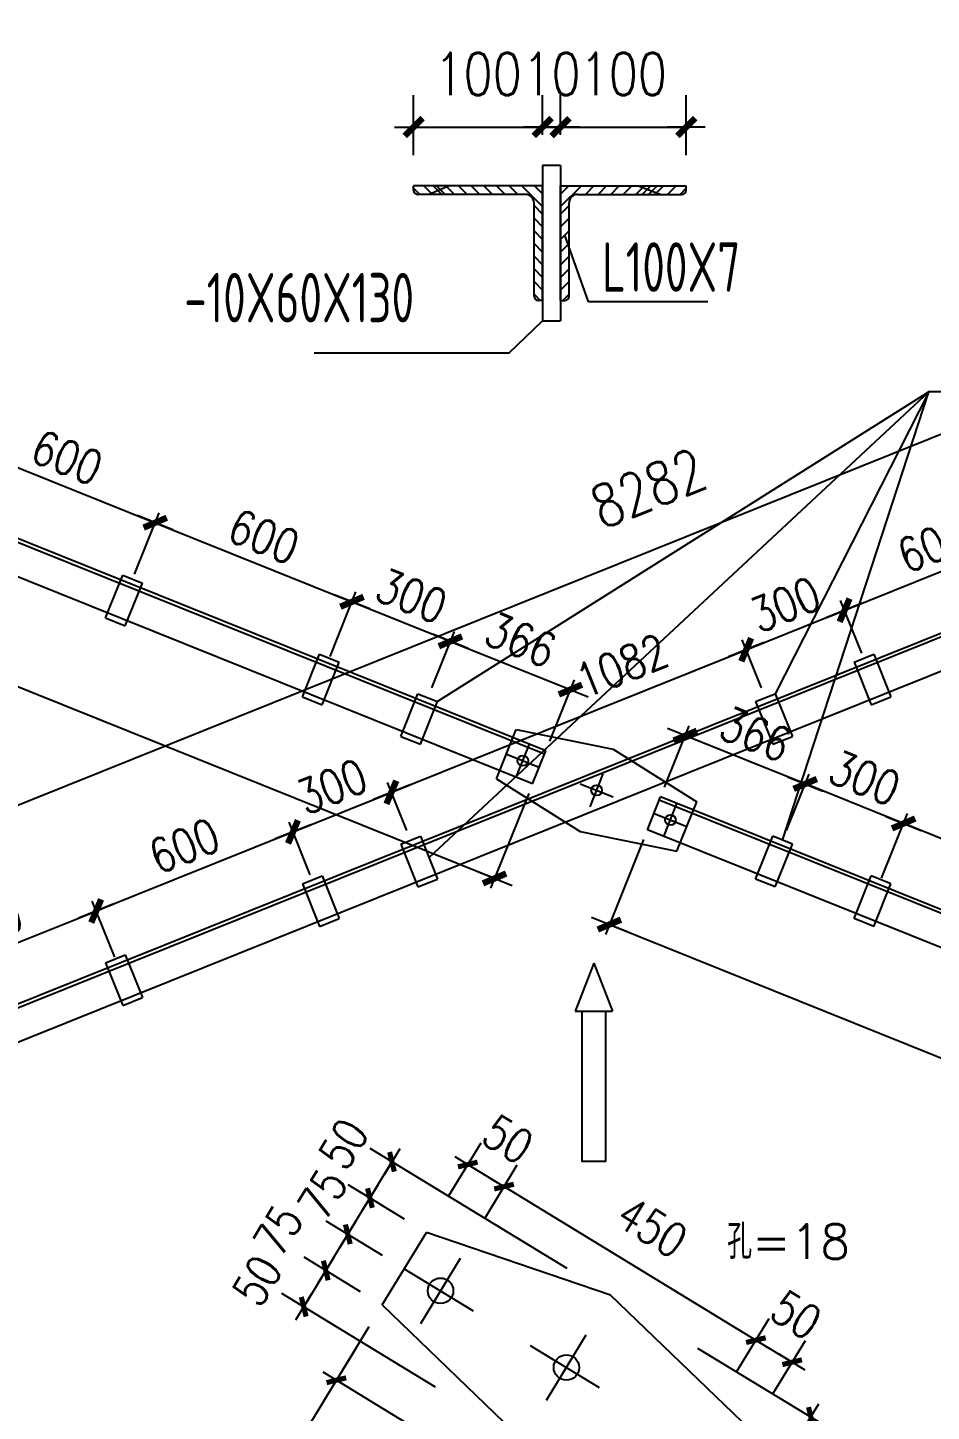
# Model space of a CAD drawing. Header units: millimetres. Extents: x 2451220 to 4527627, y -5186613 to -1639140.
# Drawn here: x 2549350 to 2551906, y -1743254 to -1739341 of the extents above; entities that cross this region are included whole.
import ezdxf
from ezdxf.enums import TextEntityAlignment as Align

# ---------------------------------------------------------------- set-up
doc = ezdxf.new("R2010")
doc.units = ezdxf.units.MM
doc.header["$LTSCALE"] = 1000
doc.header["$PDMODE"] = 34
doc.styles.add('DIM_FONT', font='simplex.shx', dxfattribs={"width": 0.8, "bigfont": 'hztxt.shx'})
doc.styles.get("Standard").update_dxf_attribs({"font": 'txt', "bigfont": 'gbcbig.shx'})
doc.styles.add('TSSD_Label', font='Tssdeng.shx', dxfattribs={"width": 0.7, "bigfont": 'hztxt.shx'})
doc.dimstyles.get("Standard").update_dxf_attribs({"dimscale": 100, "dimtxt": 3.5, "dimasz": 1, "dimexe": 2.5, "dimexo": 3, "dimgap": 1.5, "dimtad": 1, "dimdec": 0, "dimzin": 0, "dimdsep": 46, "dimtxsty": 'Standard', "dimblk": 'ARCHTICK', "dimcen": 0.09, "dimadec": 0, "dimazin": 0, "dimtfac": 1, "dimtdec": 0, "dimtix": 1, "dimtmove": 2, "dimatfit": 3, "dimldrblk": 'ARCHTICK', "dimfxl": 1, "dimtolj": 1, "dimtzin": 0, "dimarcsym": 0})
doc.dimstyles.new('WGH(1)', dxfattribs={"dimscale": 1.2, "dimtxt": 100, "dimasz": 0.5, "dimexe": 75, "dimexo": 75, "dimgap": 75, "dimtad": 1, "dimdec": 0, "dimzin": 0, "dimdsep": 46, "dimtxsty": 'DIM_FONT', "dimblk1": '_DIMX', "dimblk2": '_DIMX', "dimsah": 1, "dimcen": 0.09, "dimclrd": 3, "dimclre": 3, "dimclrt": 7, "dimadec": 0, "dimazin": 0, "dimtfac": 1, "dimtdec": 0, "dimtix": 1, "dimtmove": 2, "dimatfit": 3, "dimldrblk": '_DIMX', "dimfxl": 1, "dimtolj": 1, "dimtzin": 0, "dimarcsym": 0})

# ---------------------------------------------------------------- blocks, each defined once
blk = doc.blocks.new('_DIMX')
blk.add_line((-150, 0), (150, 0))
at = {"const_width": 50}
blk.add_lwpolyline([(-70, -70), (70, 70)], dxfattribs=at)
blk = doc.blocks.new('*D2503')
at = {"color": 3, "lineweight": -2}
for p, q in [((2554740.4, -1743327.8), (2554319.1, -1742828)), ((2554338.2, -1742851.2), (2546670.3, -1749315.1)), ((2547072, -1749792.2), (2546650.7, -1749292.4))]:
    blk.add_line(p, q, dxfattribs=at)
at = {"layer": 'Defpoints', "color": 0}
for p in [(2554759.8, -1743350.7), (2546670, -1749315.4), (2547091.3, -1749815.2)]:
    blk.add_point(p, dxfattribs=at)
at = {"color": 3, "lineweight": -2, "xscale": 0.36, "yscale": 0.36, "zscale": 0.36}
for p, rotation in [((2554338.4, -1742850.9), 40.13064165766563), ((2546670, -1749315.4), 220.1306416576656)]:
    blk.add_blockref('_DIMX', p, dxfattribs=dict(at, rotation=rotation))
at = {"color": 7, "insert": (2551090.2, -1745401.9), "char_height": 96, "attachment_point": 5, "rotation": 40.1306, "style": 'DIM_FONT'}
blk.add_mtext('\\A1;10030', dxfattribs=at)
blk = doc.blocks.new('*D770')
at = {"color": 3, "lineweight": -2}
for p, q in [((2549596.3, -1741970.3), (2549532.5, -1741811.4)), ((2548987.2, -1742062.8), (2549543.3, -1741839.4)), ((2549035.8, -1742184.7), (2548975.7, -1742035.1))]:
    blk.add_line(p, q, dxfattribs=at)
at = {"layer": 'Defpoints', "color": 0}
for p in [(2549543.7, -1741839.3), (2549607.5, -1741998.1), (2549047, -1742212.5)]:
    blk.add_point(p, dxfattribs=at)
at = {"color": 3, "lineweight": -2, "xscale": 0.36, "yscale": 0.36, "zscale": 0.36}
for p, rotation in [((2549543.7, -1741839.3), 21.88723604490874), ((2548986.9, -1742062.9), 201.8872360449088)]:
    blk.add_blockref('_DIMX', p, dxfattribs=dict(at, rotation=rotation))
at = {"color": 7, "insert": (2549236.2, -1741878.7), "char_height": 96, "attachment_point": 5, "rotation": 21.8872, "style": 'DIM_FONT'}
blk.add_mtext('\\A1;600', dxfattribs=at)
blk = doc.blocks.new('*D771')
at = {"color": 3, "lineweight": -2}
for p, q in [((2550149.3, -1741737.3), (2550089.2, -1741587.8)), ((2549544, -1741839.1), (2550100.1, -1741615.7)), ((2549596.3, -1741970.3), (2549532.5, -1741811.4))]:
    blk.add_line(p, q, dxfattribs=at)
at = {"layer": 'Defpoints', "color": 0}
for p in [(2550100.4, -1741615.6), (2550160.5, -1741765.2), (2549607.5, -1741998.1)]:
    blk.add_point(p, dxfattribs=at)
at = {"color": 3, "lineweight": -2, "xscale": 0.36, "yscale": 0.36, "zscale": 0.36}
for p, rotation in [((2550100.4, -1741615.6), 21.88723604490874), ((2549543.7, -1741839.3), 201.8872360449088)]:
    blk.add_blockref('_DIMX', p, dxfattribs=dict(at, rotation=rotation))
at = {"color": 7, "insert": (2549793, -1741655.1), "char_height": 96, "attachment_point": 5, "rotation": 21.8872, "style": 'DIM_FONT'}
blk.add_mtext('\\A1;600', dxfattribs=at)
blk = doc.blocks.new('*D772')
at = {"color": 3, "lineweight": -2}
for p, q in [((2550100.7, -1741615.5), (2550378.5, -1741503.9)), ((2550422.1, -1741611.6), (2550367.6, -1741475.9)), ((2550149.3, -1741737.3), (2550089.2, -1741587.8))]:
    blk.add_line(p, q, dxfattribs=at)
at = {"layer": 'Defpoints', "color": 0}
for p in [(2550378.8, -1741503.8), (2550433.3, -1741639.4), (2550160.5, -1741765.2)]:
    blk.add_point(p, dxfattribs=at)
at = {"color": 3, "lineweight": -2, "xscale": 0.36, "yscale": 0.36, "zscale": 0.36}
for p, rotation in [((2550378.8, -1741503.8), 21.88723604490874), ((2550100.4, -1741615.6), 201.8872360449088)]:
    blk.add_blockref('_DIMX', p, dxfattribs=dict(at, rotation=rotation))
at = {"color": 7, "insert": (2550210.5, -1741487.3), "char_height": 96, "attachment_point": 5, "rotation": 21.8872, "style": 'DIM_FONT'}
blk.add_mtext('\\A1;300', dxfattribs=at)
blk = doc.blocks.new('*D773')
at = {"color": 3, "lineweight": -2}
for p, q in [((2551425.9, -1741208.3), (2551371.4, -1741072.7)), ((2550379.1, -1741503.6), (2551382.2, -1741100.7)), ((2550422.1, -1741611.6), (2550367.6, -1741475.9))]:
    blk.add_line(p, q, dxfattribs=at)
at = {"layer": 'Defpoints', "color": 0}
for p in [(2551382.6, -1741100.5), (2551437, -1741236.2), (2550433.3, -1741639.4)]:
    blk.add_point(p, dxfattribs=at)
at = {"color": 3, "lineweight": -2, "xscale": 0.36, "yscale": 0.36, "zscale": 0.36}
for p, rotation in [((2551382.6, -1741100.5), 21.88723604490874), ((2550378.8, -1741503.8), 201.8872360449088)]:
    blk.add_blockref('_DIMX', p, dxfattribs=dict(at, rotation=rotation))
at = {"color": 7, "insert": (2551030.6, -1741146), "char_height": 96, "attachment_point": 5, "rotation": 21.8872, "style": 'DIM_FONT'}
blk.add_mtext('\\A1;1082', dxfattribs=at)
blk = doc.blocks.new('*D774')
at = {"color": 3, "lineweight": -2}
for p, q in [((2551709.8, -1741110.4), (2551649.8, -1740960.9)), ((2551382.9, -1741100.4), (2551660.6, -1740988.8)), ((2551425.9, -1741208.3), (2551371.4, -1741072.7))]:
    blk.add_line(p, q, dxfattribs=at)
at = {"layer": 'Defpoints', "color": 0}
for p in [(2551660.9, -1740988.7), (2551721, -1741138.2), (2551437, -1741236.2)]:
    blk.add_point(p, dxfattribs=at)
at = {"color": 3, "lineweight": -2, "xscale": 0.36, "yscale": 0.36, "zscale": 0.36}
for p, rotation in [((2551660.9, -1740988.7), 21.88723604490874), ((2551382.6, -1741100.5), 201.8872360449088)]:
    blk.add_blockref('_DIMX', p, dxfattribs=dict(at, rotation=rotation))
at = {"color": 7, "insert": (2551492.7, -1740972.2), "char_height": 96, "attachment_point": 5, "rotation": 21.8872, "style": 'DIM_FONT'}
blk.add_mtext('\\A1;300', dxfattribs=at)
blk = doc.blocks.new('*D775')
at = {"color": 3, "lineweight": -2}
for p, q in [((2551661.3, -1740988.6), (2552217.4, -1740765.2)), ((2552266.6, -1740886.7), (2552206.5, -1740737.2)), ((2551709.8, -1741110.4), (2551649.8, -1740960.9))]:
    blk.add_line(p, q, dxfattribs=at)
at = {"layer": 'Defpoints', "color": 0}
for p in [(2552217.7, -1740765), (2552277.8, -1740914.6), (2551721, -1741138.2)]:
    blk.add_point(p, dxfattribs=at)
at = {"color": 3, "lineweight": -2, "xscale": 0.36, "yscale": 0.36, "zscale": 0.36}
for p, rotation in [((2552217.7, -1740765), 21.88723604490874), ((2551660.9, -1740988.7), 201.8872360449088)]:
    blk.add_blockref('_DIMX', p, dxfattribs=dict(at, rotation=rotation))
at = {"color": 7, "insert": (2551910.2, -1740804.5), "char_height": 96, "attachment_point": 5, "rotation": 21.8872, "style": 'DIM_FONT'}
blk.add_mtext('\\A1;600', dxfattribs=at)
blk = doc.blocks.new('*D783')
at = {"color": 3, "lineweight": -2}
for p, q in [((2549095.5, -1740663.1), (2549165.1, -1740489.7)), ((2549154.2, -1740517.7), (2549710.3, -1740741.1)), ((2549652.2, -1740886.7), (2549721.8, -1740713.4))]:
    blk.add_line(p, q, dxfattribs=at)
at = {"layer": 'Defpoints', "color": 0}
for p in [(2549084.3, -1740690.9), (2549710.7, -1740741.2), (2549641, -1740914.6)]:
    blk.add_point(p, dxfattribs=at)
at = {"color": 3, "lineweight": -2, "xscale": 0.36, "yscale": 0.36, "zscale": 0.36}
for p, rotation in [((2549153.9, -1740517.6), 158.1127639550912), ((2549710.7, -1740741.2), 338.1127639550912)]:
    blk.add_blockref('_DIMX', p, dxfattribs=dict(at, rotation=rotation))
at = {"color": 7, "insert": (2549461.4, -1740557), "char_height": 96, "attachment_point": 5, "rotation": 338.1128, "style": 'DIM_FONT'}
blk.add_mtext('\\A1;600', dxfattribs=at)
blk = doc.blocks.new('*D784')
at = {"color": 3, "lineweight": -2}
for p, q in [((2549652.2, -1740886.7), (2549721.8, -1740713.4)), ((2549711, -1740741.4), (2550267.1, -1740964.8)), ((2550205.2, -1741119.7), (2550278.6, -1740937.1))]:
    blk.add_line(p, q, dxfattribs=at)
at = {"layer": 'Defpoints', "color": 0}
for p in [(2549641, -1740914.6), (2550267.4, -1740964.9), (2550194, -1741147.5)]:
    blk.add_point(p, dxfattribs=at)
at = {"color": 3, "lineweight": -2, "xscale": 0.36, "yscale": 0.36, "zscale": 0.36}
for p, rotation in [((2549710.7, -1740741.2), 158.1127639550912), ((2550267.4, -1740964.9), 338.1127639550912)]:
    blk.add_blockref('_DIMX', p, dxfattribs=dict(at, rotation=rotation))
at = {"color": 7, "insert": (2550018.1, -1740780.7), "char_height": 96, "attachment_point": 5, "rotation": 338.1128, "style": 'DIM_FONT'}
blk.add_mtext('\\A1;600', dxfattribs=at)
blk = doc.blocks.new('*D785')
at = {"color": 3, "lineweight": -2}
for p, q in [((2550205.2, -1741119.7), (2550278.6, -1740937.1)), ((2550267.7, -1740965), (2550545.5, -1741076.6)), ((2550492.9, -1741208.3), (2550557, -1741048.9))]:
    blk.add_line(p, q, dxfattribs=at)
at = {"layer": 'Defpoints', "color": 0}
for p in [(2550545.8, -1741076.7), (2550194, -1741147.5), (2550481.7, -1741236.2)]:
    blk.add_point(p, dxfattribs=at)
at = {"color": 3, "lineweight": -2, "xscale": 0.36, "yscale": 0.36, "zscale": 0.36}
for p, rotation in [((2550267.4, -1740964.9), 158.1127639550912), ((2550545.8, -1741076.7), 338.1127639550912)]:
    blk.add_blockref('_DIMX', p, dxfattribs=dict(at, rotation=rotation))
at = {"color": 7, "insert": (2550435.7, -1740948.4), "char_height": 96, "attachment_point": 5, "rotation": 338.1128, "style": 'DIM_FONT'}
blk.add_mtext('\\A1;300', dxfattribs=at)
blk = doc.blocks.new('*D2516')
at = {"color": 3, "lineweight": -2}
for p, q in [((2550492.9, -1741208.3), (2550557, -1741048.9)), ((2550546.1, -1741076.9), (2550885, -1741213)), ((2550826.8, -1741358.6), (2550896.5, -1741185.3))]:
    blk.add_line(p, q, dxfattribs=at)
at = {"layer": 'Defpoints', "color": 0}
for p in [(2550481.7, -1741236.2), (2550885.3, -1741213.1), (2550815.6, -1741386.5)]:
    blk.add_point(p, dxfattribs=at)
at = {"color": 3, "lineweight": -2, "xscale": 0.36, "yscale": 0.36, "zscale": 0.36}
for p, rotation in [((2550545.8, -1741076.7), 158.1127639550912), ((2550885.3, -1741213.1), 338.1127639550912)]:
    blk.add_blockref('_DIMX', p, dxfattribs=dict(at, rotation=rotation))
at = {"color": 7, "insert": (2550744.6, -1741072.6), "char_height": 96, "attachment_point": 5, "rotation": 338.1128, "style": 'DIM_FONT'}
blk.add_mtext('\\A1;366', dxfattribs=at)
blk = doc.blocks.new('*D2517')
at = {"color": 3, "lineweight": -2}
for p, q in [((2547087.2, -1740028.7), (2546979.5, -1740296.8)), ((2550670.3, -1741747.2), (2546991, -1740269.1)), ((2550767.2, -1741507.1), (2550659.5, -1741775.2))]:
    blk.add_line(p, q, dxfattribs=at)
at = {"layer": 'Defpoints', "color": 0}
for p in [(2547098.4, -1740000.9), (2546990.7, -1740268.9), (2550778.4, -1741479.3)]:
    blk.add_point(p, dxfattribs=at)
at = {"color": 3, "lineweight": -2, "xscale": 0.36, "yscale": 0.36, "zscale": 0.36}
for p, rotation in [((2546990.7, -1740268.9), 158.1127639448983), ((2550670.7, -1741747.3), 338.1127639448984)]:
    blk.add_blockref('_DIMX', p, dxfattribs=dict(at, rotation=rotation))
at = {"color": 7, "insert": (2548859.7, -1740935.8), "char_height": 96, "attachment_point": 5, "rotation": 338.1128, "style": 'DIM_FONT'}
blk.add_mtext('\\A1;3966', dxfattribs=at)
blk = doc.blocks.new('*D2518')
at = {"color": 3, "lineweight": -2}
for p, q in [((2554753.3, -1739833.8), (2554555.4, -1739341.1)), ((2554588.4, -1739424.8), (2546904.7, -1742511.7)), ((2547068.5, -1742921.1), (2546870.6, -1742428.4))]:
    blk.add_line(p, q, dxfattribs=at)
at = {"layer": 'Defpoints', "color": 0}
for p in [(2554786.9, -1739917.3), (2546904.1, -1742511.9), (2547102.1, -1743004.6)]:
    blk.add_point(p, dxfattribs=at)
at = {"color": 3, "lineweight": -2, "xscale": 0.6, "yscale": 0.6, "zscale": 0.6}
for p, rotation in [((2554588.9, -1739424.6), 21.88723605510153), ((2546904.1, -1742511.9), 201.8872360551015)]:
    blk.add_blockref('_DIMX', p, dxfattribs=dict(at, rotation=rotation))
at = {"color": 7, "insert": (2551105.3, -1740643.6), "char_height": 120, "attachment_point": 5, "rotation": 21.8872, "style": 'DIM_FONT'}
blk.add_mtext('\\A1;8282', dxfattribs=at)
blk = doc.blocks.new('*D791')
at = {"color": 3, "lineweight": -2}
for p, q in [((2551765.8, -1741746.6), (2551839.1, -1741564)), ((2552384.4, -1741815.4), (2551828.3, -1741592)), ((2552326.2, -1741961), (2552395.9, -1741787.7))]:
    blk.add_line(p, q, dxfattribs=at)
at = {"layer": 'Defpoints', "color": 0}
for p in [(2551827.9, -1741591.8), (2551754.6, -1741774.4), (2552315, -1741988.8)]:
    blk.add_point(p, dxfattribs=at)
at = {"color": 3, "lineweight": -2, "xscale": 0.36, "yscale": 0.36, "zscale": 0.36}
for p, rotation in [((2551827.9, -1741591.8), 158.1127639550912), ((2552384.7, -1741815.5), 338.1127639550912)]:
    blk.add_blockref('_DIMX', p, dxfattribs=dict(at, rotation=rotation))
at = {"color": 7, "insert": (2552135.4, -1741631.3), "char_height": 96, "attachment_point": 5, "rotation": 338.1128, "style": 'DIM_FONT'}
blk.add_mtext('\\A1;600', dxfattribs=at)
blk = doc.blocks.new('*D792')
at = {"color": 3, "lineweight": -2}
for p, q in [((2551496.7, -1741611.6), (2551560.7, -1741452.2)), ((2551827.6, -1741591.7), (2551549.9, -1741480.1)), ((2551765.8, -1741746.6), (2551839.1, -1741564))]:
    blk.add_line(p, q, dxfattribs=at)
at = {"layer": 'Defpoints', "color": 0}
for p in [(2551549.6, -1741480), (2551485.5, -1741639.4), (2551754.6, -1741774.4)]:
    blk.add_point(p, dxfattribs=at)
at = {"color": 3, "lineweight": -2, "xscale": 0.36, "yscale": 0.36, "zscale": 0.36}
for p, rotation in [((2551549.6, -1741480), 158.1127639550912), ((2551827.9, -1741591.8), 338.1127639550912)]:
    blk.add_blockref('_DIMX', p, dxfattribs=dict(at, rotation=rotation))
at = {"color": 7, "insert": (2551717.8, -1741463.5), "char_height": 96, "attachment_point": 5, "rotation": 338.1128, "style": 'DIM_FONT'}
blk.add_mtext('\\A1;300', dxfattribs=at)
blk = doc.blocks.new('*D793')
at = {"color": 3, "lineweight": -2}
for p, q in [((2551151.6, -1741489.1), (2551221.2, -1741315.8)), ((2551549.2, -1741479.9), (2551210.4, -1741343.7)), ((2551496.7, -1741611.6), (2551560.7, -1741452.2))]:
    blk.add_line(p, q, dxfattribs=at)
at = {"layer": 'Defpoints', "color": 0}
for p in [(2551210.1, -1741343.6), (2551140.4, -1741516.9), (2551485.5, -1741639.4)]:
    blk.add_point(p, dxfattribs=at)
at = {"color": 3, "lineweight": -2, "xscale": 0.36, "yscale": 0.36, "zscale": 0.36}
for p, rotation in [((2551210.1, -1741343.6), 158.1127639550912), ((2551549.6, -1741480), 338.1127639550912)]:
    blk.add_blockref('_DIMX', p, dxfattribs=dict(at, rotation=rotation))
at = {"color": 7, "insert": (2551408.9, -1741339.4), "char_height": 96, "attachment_point": 5, "rotation": 338.1128, "style": 'DIM_FONT'}
blk.add_mtext('\\A1;366', dxfattribs=at)
blk = doc.blocks.new('*D794')
at = {"color": 3, "lineweight": -2}
for p, q in [((2551092, -1741637.6), (2550984.3, -1741905.7)), ((2550995.8, -1741878), (2554675.1, -1743356.1)), ((2554772, -1743116), (2554664.3, -1743384.1))]:
    blk.add_line(p, q, dxfattribs=at)
at = {"layer": 'Defpoints', "color": 0}
for p in [(2551103.1, -1741609.7), (2554783.2, -1743088.1), (2554675.4, -1743356.2)]:
    blk.add_point(p, dxfattribs=at)
at = {"color": 3, "lineweight": -2, "xscale": 0.36, "yscale": 0.36, "zscale": 0.36}
for p, rotation in [((2550995.4, -1741877.8), 158.112763945122), ((2554675.4, -1743356.2), 338.112763945122)]:
    blk.add_blockref('_DIMX', p, dxfattribs=dict(at, rotation=rotation))
at = {"color": 7, "insert": (2552864.5, -1742544.6), "char_height": 96, "attachment_point": 5, "rotation": 338.1128, "style": 'DIM_FONT'}
blk.add_mtext('\\A1;3966', dxfattribs=at)
blk = doc.blocks.new('*D795')
at = {"color": 3, "lineweight": -2}
for p, q in [((2550857.2, -1739644.2), (2550857.2, -1739532.1)), ((2551212.9, -1739701.8), (2551212.9, -1739532.1)), ((2550856.9, -1739622.1), (2550856.5, -1739622.1)), ((2550857.2, -1739622.1), (2551212.9, -1739622.1)), ((2551213.3, -1739622.1), (2551213.7, -1739622.1))]:
    blk.add_line(p, q, dxfattribs=at)
at = {"layer": 'Defpoints', "color": 0}
for p in [(2551212.9, -1739622.1), (2550857.2, -1739734.2), (2551212.9, -1739791.8)]:
    blk.add_point(p, dxfattribs=at)
at = {"color": 3, "lineweight": -2, "xscale": 0.36, "yscale": 0.36, "zscale": 0.36}
blk.add_blockref('_DIMX', (2550857.2, -1739622.1), dxfattribs=at)
at = {"color": 3, "lineweight": -2, "xscale": 0.36, "yscale": 0.36, "zscale": 0.36, "rotation": 180}
blk.add_blockref('_DIMX', (2551212.9, -1739622.1), dxfattribs=at)
at = {"color": 7, "insert": (2551035.1, -1739472.1), "char_height": 120, "attachment_point": 5, "style": 'DIM_FONT'}
blk.add_mtext('\\A1;100', dxfattribs=at)
blk = doc.blocks.new('*D796')
at = {"color": 3, "lineweight": -2}
for p, q in [((2550806.6, -1739644.2), (2550806.6, -1739532.1)), ((2550857.2, -1739644.2), (2550857.2, -1739532.1)), ((2550806.3, -1739622.1), (2550805.9, -1739622.1)), ((2550806.6, -1739622.1), (2550857.2, -1739622.1)), ((2550857.6, -1739622.1), (2550857.9, -1739622.1))]:
    blk.add_line(p, q, dxfattribs=at)
at = {"layer": 'Defpoints', "color": 0}
for p in [(2550857.2, -1739622.1), (2550806.6, -1739734.2), (2550857.2, -1739734.2)]:
    blk.add_point(p, dxfattribs=at)
at = {"color": 3, "lineweight": -2, "xscale": 0.36, "yscale": 0.36, "zscale": 0.36}
blk.add_blockref('_DIMX', (2550806.6, -1739622.1), dxfattribs=at)
at = {"color": 3, "lineweight": -2, "xscale": 0.36, "yscale": 0.36, "zscale": 0.36, "rotation": 180}
blk.add_blockref('_DIMX', (2550857.2, -1739622.1), dxfattribs=at)
at = {"color": 7, "insert": (2550831.9, -1739472.1), "char_height": 120, "attachment_point": 5, "style": 'DIM_FONT'}
blk.add_mtext('\\A1;10', dxfattribs=at)
blk = doc.blocks.new('*D797')
at = {"color": 3, "lineweight": -2}
for p, q in [((2550441.8, -1739701.8), (2550441.8, -1739532.1)), ((2550806.6, -1739644.2), (2550806.6, -1739532.1)), ((2550441.4, -1739622.1), (2550441, -1739622.1)), ((2550441.8, -1739622.1), (2550806.6, -1739622.1)), ((2550807, -1739622.1), (2550807.4, -1739622.1))]:
    blk.add_line(p, q, dxfattribs=at)
at = {"layer": 'Defpoints', "color": 0}
for p in [(2550806.6, -1739622.1), (2550806.6, -1739734.2), (2550441.8, -1739791.8)]:
    blk.add_point(p, dxfattribs=at)
at = {"color": 3, "lineweight": -2, "xscale": 0.36, "yscale": 0.36, "zscale": 0.36}
blk.add_blockref('_DIMX', (2550441.8, -1739622.1), dxfattribs=at)
at = {"color": 3, "lineweight": -2, "xscale": 0.36, "yscale": 0.36, "zscale": 0.36, "rotation": 180}
blk.add_blockref('_DIMX', (2550806.6, -1739622.1), dxfattribs=at)
at = {"color": 7, "insert": (2550624.2, -1739472.1), "char_height": 120, "attachment_point": 5, "style": 'DIM_FONT'}
blk.add_mtext('\\A1;100', dxfattribs=at)

msp = doc.modelspace()

# ---------------------------------------------------------------- linework, layer by layer
for p, q in [((2550806.6, -1739731.3), (2550806.6, -1740169.8)), ((2550857.2, -1739731.3), (2550806.6, -1739731.3)), ((2550857.2, -1739731.3), (2550857.2, -1740169.8)), ((2550806.6, -1739788.3), (2550441.8, -1739788.3)), ((2550441.8, -1739800.5), (2550441.8, -1739788.3)), ((2550470.6, -1739788.3), (2550494.9, -1739812.6)), ((2550542.2, -1739788.3), (2550485.6, -1739812.6)), ((2550497.1, -1739788.3), (2550521.4, -1739812.6)), ((2550506.4, -1739788.3), (2550530.7, -1739812.6)), ((2550532.9, -1739788.3), (2550557.2, -1739812.6)), ((2550568.7, -1739788.3), (2550593, -1739812.6)), ((2550604.5, -1739788.3), (2550628.8, -1739812.6)), ((2550640.3, -1739788.3), (2550664.6, -1739812.6)), ((2550676.1, -1739788.3), (2550700.4, -1739812.6)), ((2550711.9, -1739788.3), (2550736.2, -1739812.6)), ((2550747.7, -1739788.3), (2550806.6, -1739847.3)), ((2550783.5, -1739788.3), (2550807.8, -1739812.6)), ((2550806.6, -1740112.3), (2550806.6, -1739788.3)), ((2550880.4, -1739788.3), (2550856.1, -1739812.6)), ((2550857.2, -1740112.3), (2550857.2, -1739788.3)), ((2550857.2, -1739788.3), (2551212.9, -1739788.3)), ((2550916.2, -1739788.3), (2550857.2, -1739847.3)), ((2550952, -1739788.3), (2550927.7, -1739812.6)), ((2550987.8, -1739788.3), (2550963.5, -1739812.6)), ((2551023.5, -1739788.3), (2550999.2, -1739812.6)), ((2551059.3, -1739788.3), (2551035, -1739812.6)), ((2551095.1, -1739788.3), (2551070.8, -1739812.6)), ((2551076.7, -1739788.3), (2551142.4, -1739812.6)), ((2551112.5, -1739788.3), (2551088.2, -1739812.6)), ((2551130.9, -1739788.3), (2551106.6, -1739812.6)), ((2551148.3, -1739788.3), (2551124, -1739812.6)), ((2551184.1, -1739788.3), (2551159.8, -1739812.6)), ((2551212.9, -1739800.5), (2551212.9, -1739788.3)), ((2550441.8, -1739795.2), (2550459.1, -1739812.6)), ((2550758, -1739812.6), (2550453.9, -1739812.6)), ((2550905.8, -1739812.6), (2551200.8, -1739812.6)), ((2551212.9, -1739795.2), (2551195.6, -1739812.6)), ((2550782.3, -1740100.2), (2550782.3, -1739836.9)), ((2550782.3, -1739844.4), (2550806.6, -1739868.7)), ((2550881.5, -1739844.4), (2550857.2, -1739868.7)), ((2550881.5, -1740100.2), (2550881.5, -1739836.9)), ((2547098.4, -1742995.3), (2554783.2, -1739908.1)), ((2550815.6, -1741386.5), (2547135.6, -1739908.1)), ((2550782.3, -1739880.2), (2550806.6, -1739904.5)), ((2550881.5, -1739880.2), (2550857.2, -1739904.5)), ((2547102.1, -1743004.6), (2554786.9, -1739917.3)), ((2550811.9, -1741395.7), (2547131.9, -1739917.3)), ((2550782.3, -1739916), (2550806.6, -1739940.3)), ((2550881.5, -1739916), (2550857.2, -1739940.3)), ((2550936.9, -1740116.8), (2550869.4, -1739928.1)), ((2550782.3, -1739951.8), (2550806.6, -1739976.1)), ((2550782.3, -1739987.6), (2550806.6, -1740011.9)), ((2550881.5, -1739951.8), (2550857.2, -1739976.1)), ((2550881.5, -1739987.6), (2550857.2, -1740011.9)), ((2550778.4, -1741479.3), (2547098.4, -1740000.9)), ((2547135.6, -1743088.1), (2554820.4, -1740000.9)), ((2550782.3, -1740023.4), (2550806.6, -1740047.7)), ((2550881.5, -1740023.4), (2550857.2, -1740047.7)), ((2550782.3, -1740059.2), (2550806.6, -1740083.5)), ((2550881.5, -1740059.2), (2550857.2, -1740083.5)), ((2550782.3, -1740094.9), (2550799.7, -1740112.3)), ((2550881.5, -1740094.9), (2550864.1, -1740112.3)), ((2550806.6, -1740112.3), (2550794.5, -1740112.3)), ((2550857.2, -1740112.3), (2550869.4, -1740112.3)), ((2551274.2, -1740116.8), (2550936.9, -1740116.8)), ((2550711.2, -1740262), (2550806.6, -1740169.8)), ((2550806.6, -1740169.8), (2550857.2, -1740169.8)), ((2550711.2, -1740262), (2550160.8, -1740262)), ((2551899.2, -1740371.2), (2550485.3, -1741688.5)), ((2551899.2, -1740371.2), (2550509.6, -1741247.3)), ((2551899.2, -1740371.2), (2551464.9, -1741225)), ((2551485.5, -1741639.4), (2551899.2, -1740371.2)), ((2552594.7, -1740371.2), (2551899.2, -1740371.2)), ((2554816.7, -1743004.6), (2551136.7, -1741526.2)), ((2554820.4, -1742995.3), (2551140.4, -1741516.9)), ((2554783.2, -1743088.1), (2551103.1, -1741609.7)), ((2550951.4, -1741986.6), (2550898.4, -1742122.6)), ((2550951.4, -1741986.6), (2551004.3, -1742122.6)), ((2550898.4, -1742122.6), (2551004.3, -1742122.6)), ((2550876.1, -1742850.8), (2550319, -1742511.3)), ((2550540.3, -1742646.2), (2550632.4, -1742494.9)), ((2550318.1, -1742651.3), (2550380.5, -1742548.8)), ((2550380.7, -1742548.6), (2550380.8, -1742548.3)), ((2550594.7, -1742556.3), (2550594.5, -1742556.1)), ((2550594.9, -1742556.4), (2550697.4, -1742618.9)), ((2550642.8, -1742708.6), (2550734.9, -1742557.4)), ((2550642.8, -1742708.6), (2550734.9, -1742557.4)), ((2550416.4, -1742711.2), (2550256.6, -1742613.8)), ((2550354.9, -1742673.7), (2550256.6, -1742613.8)), ((2550697.7, -1742619), (2550697.9, -1742619.2)), ((2550255.6, -1742753.8), (2550318.1, -1742651.3)), ((2550317.9, -1742651.5), (2550317.8, -1742651.8)), ((2550318.2, -1742651), (2550318.4, -1742650.8)), ((2550353.9, -1742813.6), (2550194.1, -1742716.3)), ((2550353.9, -1742813.6), (2550194.1, -1742716.3)), ((2550193.2, -1742856.2), (2550255.6, -1742753.8)), ((2550255.5, -1742754), (2550255.3, -1742754.3)), ((2550255.8, -1742753.5), (2550255.9, -1742753.3)), ((2550353, -1742953.6), (2550477.8, -1742748.6)), ((2550999.1, -1742925.7), (2550477.8, -1742748.6)), ((2550291.5, -1742916.1), (2550131.7, -1742818.8)), ((2550461.7, -1743005.8), (2550574.1, -1742821.3)), ((2550193.2, -1742856.2), (2550130.8, -1742958.7)), ((2550415.4, -1742851.1), (2550610.3, -1742969.9)), ((2550817.8, -1743222.7), (2550930.2, -1743038.3))]:
    msp.add_line(p, q)
at = {"color": 2}
for p, q in [((2549570.3, -1741010.1), (2549618.8, -1740889.5)), ((2549618.8, -1740889.5), (2549674.4, -1740911.8)), ((2549626, -1741032.5), (2549674.4, -1740911.8)), ((2549570.3, -1741010.1), (2549626, -1741032.5)), ((2550127.1, -1741233.8), (2550175.5, -1741113.1)), ((2550175.5, -1741113.1), (2550231.2, -1741135.5)), ((2551687.6, -1741135.5), (2551743.3, -1741113.1)), ((2551743.3, -1741113.1), (2551791.7, -1741233.8)), ((2550182.7, -1741256.1), (2550231.2, -1741135.5)), ((2551687.6, -1741135.5), (2551736, -1741256.1)), ((2550127.1, -1741233.8), (2550182.7, -1741256.1)), ((2550405.4, -1741345.6), (2550453.9, -1741225)), ((2550453.9, -1741225), (2550509.6, -1741247.3)), ((2551409.2, -1741247.3), (2551464.9, -1741225)), ((2551464.9, -1741225), (2551513.3, -1741345.6)), ((2551736, -1741256.1), (2551791.7, -1741233.8)), ((2550461.1, -1741368), (2550509.6, -1741247.3)), ((2550461.1, -1741368), (2550509.6, -1741247.3)), ((2551409.2, -1741247.3), (2551457.7, -1741368)), ((2551409.2, -1741247.3), (2551457.7, -1741368)), ((2550405.4, -1741345.6), (2550461.1, -1741368)), ((2550676.3, -1741465.2), (2550732.2, -1741326)), ((2550732.2, -1741326), (2551006, -1741382.1)), ((2551457.7, -1741368), (2551513.3, -1741345.6)), ((2550704.2, -1741395.6), (2550797, -1741432.9)), ((2550732, -1741460.6), (2550769.3, -1741367.8)), ((2550778.4, -1741479.3), (2550815.6, -1741386.5)), ((2551006, -1741382.1), (2551242.5, -1741531)), ((2550676.3, -1741465.2), (2550912.8, -1741614.1)), ((2550940.8, -1741544.5), (2550978, -1741451.7)), ((2550913, -1741479.5), (2551005.8, -1741516.7)), ((2551103.1, -1741609.7), (2551140.4, -1741516.9)), ((2551149.5, -1741628.4), (2551186.8, -1741535.6)), ((2551186.6, -1741670.2), (2551242.5, -1741531)), ((2551121.8, -1741563.3), (2551214.6, -1741600.6)), ((2550405.4, -1741650.6), (2550461.1, -1741628.2)), ((2550461.1, -1741628.2), (2550509.6, -1741748.9)), ((2550461.1, -1741628.2), (2550509.6, -1741748.9)), ((2550912.8, -1741614.1), (2551186.6, -1741670.2)), ((2551409.2, -1741748.9), (2551457.7, -1741628.2)), ((2551409.2, -1741748.9), (2551457.7, -1741628.2)), ((2551513.3, -1741650.6), (2551457.7, -1741628.2)), ((2550405.4, -1741650.6), (2550453.9, -1741771.2)), ((2551464.9, -1741771.2), (2551513.3, -1741650.6)), ((2550127.1, -1741762.4), (2550182.7, -1741740.1)), ((2550182.7, -1741740.1), (2550231.2, -1741860.7)), ((2550453.9, -1741771.2), (2550509.6, -1741748.9)), ((2551464.9, -1741771.2), (2551409.2, -1741748.9)), ((2551687.6, -1741860.7), (2551736, -1741740.1)), ((2551791.7, -1741762.4), (2551736, -1741740.1)), ((2550127.1, -1741762.4), (2550175.5, -1741883.1)), ((2551743.3, -1741883.1), (2551791.7, -1741762.4)), ((2550175.5, -1741883.1), (2550231.2, -1741860.7)), ((2551743.3, -1741883.1), (2551687.6, -1741860.7)), ((2549570.3, -1741986.1), (2549626, -1741963.7)), ((2549626, -1741963.7), (2549674.4, -1742084.4)), ((2549570.3, -1741986.1), (2549618.8, -1742106.7)), ((2549618.8, -1742106.7), (2549674.4, -1742084.4))]:
    msp.add_line(p, q, dxfattribs=at)
at = {"color": 3}
for p, q in [((2550697.7, -1742619), (2551409.8, -1743052.9)), ((2550503.4, -1743185.8), (2550069.3, -1742921.3)), ((2551355.4, -1743142.8), (2551447.6, -1742991.6)), ((2551355.4, -1743142.8), (2551447.6, -1742991.6)), ((2550315.5, -1743015.1), (2550058.2, -1743437.4)), ((2550278, -1743076.6), (2550185.8, -1743227.9)), ((2551245.1, -1743075.4), (2551627.1, -1743307.7)), ((2551409.8, -1743052.9), (2551409.6, -1743052.8)), ((2551410.1, -1743053.1), (2551512.6, -1743115.5)), ((2551457.9, -1743205.2), (2551550, -1743054)), ((2551512.8, -1743115.6), (2551513.1, -1743115.8)), ((2550223.5, -1743166.6), (2550681.7, -1743445.9))]:
    msp.add_line(p, q, dxfattribs=at)
at = {"color": 1}
for p, q in [((2550353, -1742953.6), (2550749.6, -1743335.8)), ((2551395.5, -1743307.7), (2550999.1, -1742925.7)), ((2550771.5, -1743068.1), (2550966.4, -1743186.8))]:
    msp.add_line(p, q, dxfattribs=at)
msp.add_lwpolyline([(2550917.3, -1742122.6), (2550917.3, -1742547), (2550985.4, -1742547), (2550985.4, -1742122.6)])
at = {"color": 2}
for centre in [(2550750.6, -1741414.2), (2550959.4, -1741498.1), (2551168.2, -1741582)]:
    msp.add_circle(centre, 15, dxfattribs=at)
msp.add_circle((2550517.9, -1742913.5), 36)
at = {"color": 1}
msp.add_circle((2550874, -1743130.5), 36, dxfattribs=at)
for centre, radius, start, end in [((2550453.9, -1739800.5), 12.2, 180, 270), ((2550758, -1739836.9), 24.3, 0, 90), ((2550905.8, -1739836.9), 24.3, 90, 180), ((2551200.8, -1739800.5), 12.2, 270, 0), ((2550794.5, -1740100.2), 12.2, 180, 270), ((2550869.4, -1740100.2), 12.2, 270, 0)]:
    msp.add_arc(centre, radius, start, end)

# ---------------------------------------------------------------- block references
at = {"yscale": 0.2880000001750886, "zscale": 0.288}
for p, xscale, rotation in [((2550380.5, -1742548.8), 0.2880000004254469, 238.6472382933256), ((2550594.9, -1742556.4), 0.2879999997854952, 328.6472383242373), ((2550318.1, -1742651.3), 0.2880000004254469, 238.6472382933256), ((2550318.1, -1742651.3), 0.2880000004254469, 58.64723829332556), ((2550697.4, -1742618.9), 0.2879999997854952, 148.6472383242373), ((2550697.4, -1742618.9), 0.2879999997854952, 148.6472383242373), ((2550255.6, -1742753.8), 0.2880000004254469, 238.6472382933256), ((2550255.6, -1742753.8), 0.2880000004254469, 58.64723829332556), ((2550193.2, -1742856.2), 0.2880000004254469, 58.64723829332556), ((2550193.2, -1742856.2), 0.2880000004254469, 238.6472382933256)]:
    msp.add_blockref('_DIMX', p, dxfattribs=dict(at, xscale=xscale, rotation=rotation))
at = {"color": 3, "yscale": 0.2880000001750886, "zscale": 0.288}
for p, xscale, rotation in [((2550130.8, -1742958.7), 0.2880000004254469, 58.64723829332556), ((2551410.1, -1743053.1), 0.2879999997854952, 328.6472383242373), ((2551410.1, -1743053.1), 0.2879999997854952, 328.6472383242373), ((2551512.6, -1743115.5), 0.2879999997854952, 148.6472383242373), ((2550223.2, -1743166.5), 0.2880000000817526, 148.6408653359694), ((2551565.6, -1743270.3), 0.2880000000420265, 58.68771909735014)]:
    msp.add_blockref('_DIMX', p, dxfattribs=dict(at, xscale=xscale, rotation=rotation))

# ---------------------------------------------------------------- texts
at = {"style": 'TSSD_Label', "width": 0.7}
for s, p in [('L100X7', (2550974.8, -1740018.1)), ('-10X60X130', (2549792.8, -1740104.7))]:
    msp.add_text(s, height=139.72, dxfattribs=at).set_placement(p, align=Align.MIDDLE_LEFT)
msp.add_text('孔=18', height=98).set_placement((2551328.6, -1742823.4))
at = {"char_height": 96, "attachment_point": 5, "style": 'DIM_FONT'}
for s, insert, rotation in [('\\A1;50', (2550243.7, -1742497.8), 58.6472), ('\\A1;50', (2550708.6, -1742485.2), 328.6472), ('\\A1;75', (2550184.4, -1742640.1), 58.6472), ('\\A1;75', (2550058.9, -1742742.5), 58.6472), ('\\A1;450', (2551116.2, -1742733.5), 328.6472), ('\\A1;50', (2549999.6, -1742884.7), 58.6472)]:
    msp.add_mtext(s, dxfattribs=dict(at, insert=insert, rotation=rotation))
at = {"color": 7, "insert": (2551523.8, -1742981.8), "char_height": 96, "attachment_point": 5, "rotation": 328.6472, "style": 'DIM_FONT'}
msp.add_mtext('\\A1;50', dxfattribs=at)

# ---------------------------------------------------------------- dimensions: what is measured, and where the dimension line sits
dim = msp.add_linear_dim(base=(2546904.1, -1742511.9), p1=(2554786.9, -1739917.3), p2=(2547102.1, -1743004.6), angle=201.8872, dimstyle='WGH(1)')
dim.commit()
dim.dimension.update_dxf_attribs({"geometry": '*D2518', "text_midpoint": (2551105.3, -1740643.6), "dimtype": 161})
for base, p1, p2, text, override, picture, middle in [((2550806.6, -1739622.1), (2550441.8, -1739791.8), (2550806.6, -1739734.2), '100', {"dimasz": 0.3}, '*D797', (2550624.2, -1739472.1)), ((2550857.2, -1739622.1), (2550806.6, -1739734.2), (2550857.2, -1739734.2), '10', {"dimasz": 0.3}, '*D796', (2550831.9, -1739472.1)), ((2551212.9, -1739622.1), (2550857.2, -1739734.2), (2551212.9, -1739791.8), '100', {"dimtxt": 100, "dimasz": 0.3}, '*D795', (2551035.1, -1739472.1))]:
    dim = msp.add_linear_dim(base=base, p1=p1, p2=p2, text=text, dimstyle='WGH(1)', override=override)
    dim.commit()
    dim.dimension.update_dxf_attribs({"geometry": picture, "text_midpoint": middle})
for p1, p2, distance, picture, middle in [((2550778.4, -1741479.3), (2547098.4, -1740000.9), 288.9, '*D2517', (2548859.7, -1740935.8)), ((2551103.1, -1741609.7), (2554783.2, -1743088.1), -288.9, '*D794', (2552864.5, -1742544.6))]:
    dim = msp.add_aligned_dim(p1=p1, p2=p2, distance=distance, dimstyle='Standard', override={"dimscale": 1.2, "dimtxt": 80, "dimasz": 0.3, "dimexe": 25, "dimexo": 25, "dimgap": 25, "dimtxsty": 'DIM_FONT', "dimblk1": '_DIMX', "dimblk2": '_DIMX', "dimsah": 1, "dimclrd": 3, "dimclre": 3, "dimclrt": 7, "dimldrblk": '_DIMX'})
    dim.commit()
    dim.dimension.update_dxf_attribs({"geometry": picture, "text_midpoint": middle})
for base, p1, p2, angle, picture, middle in [((2549710.7, -1740741.2), (2549084.3, -1740690.9), (2549641, -1740914.6), 158.1128, '*D783', (2549461.4, -1740557)), ((2550267.4, -1740964.9), (2549641, -1740914.6), (2550194, -1741147.5), 158.1128, '*D784', (2550018.1, -1740780.7)), ((2552217.7, -1740765), (2551721, -1741138.2), (2552277.8, -1740914.6), 201.8872, '*D775', (2551910.2, -1740804.5)), ((2550545.8, -1741076.7), (2550194, -1741147.5), (2550481.7, -1741236.2), 158.1128, '*D785', (2550435.7, -1740948.4)), ((2551660.9, -1740988.7), (2551437, -1741236.2), (2551721, -1741138.2), 201.8872, '*D774', (2551492.7, -1740972.2)), ((2550885.3, -1741213.1), (2550481.7, -1741236.2), (2550815.6, -1741386.5), 158.1128, '*D2516', (2550744.6, -1741072.6)), ((2551210.1, -1741343.6), (2551485.5, -1741639.4), (2551140.4, -1741516.9), 338.1128, '*D793', (2551408.9, -1741339.4)), ((2550378.8, -1741503.8), (2550160.5, -1741765.2), (2550433.3, -1741639.4), 201.8872, '*D772', (2550210.5, -1741487.3)), ((2551549.6, -1741480), (2551754.6, -1741774.4), (2551485.5, -1741639.4), 338.1128, '*D792', (2551717.8, -1741463.5)), ((2551827.9, -1741591.8), (2552315, -1741988.8), (2551754.6, -1741774.4), 338.1128, '*D791', (2552135.4, -1741631.3)), ((2550100.4, -1741615.6), (2549607.5, -1741998.1), (2550160.5, -1741765.2), 201.8872, '*D771', (2549793, -1741655.1)), ((2549543.7, -1741839.3), (2549047, -1742212.5), (2549607.5, -1741998.1), 201.8872, '*D770', (2549236.2, -1741878.7))]:
    dim = msp.add_linear_dim(base=base, p1=p1, p2=p2, angle=angle, dimstyle='Standard', override={"dimscale": 1.2, "dimtxt": 80, "dimasz": 0.3, "dimexe": 25, "dimexo": 25, "dimgap": 25, "dimtxsty": 'DIM_FONT', "dimblk1": '_DIMX', "dimblk2": '_DIMX', "dimsah": 1, "dimclrd": 3, "dimclre": 3, "dimclrt": 7, "dimldrblk": '_DIMX'})
    dim.commit()
    dim.dimension.update_dxf_attribs({"geometry": picture, "text_midpoint": middle})
for base, p1, p2, angle, picture, middle, dimtype in [((2551382.6, -1741100.5), (2550433.3, -1741639.4), (2551437, -1741236.2), 201.8872, '*D773', (2551030.6, -1741146), 160), ((2546670, -1749315.4), (2554759.8, -1743350.7), (2547091.3, -1749815.2), 220.1306, '*D2503', (2551090.2, -1745401.9), 161)]:
    dim = msp.add_linear_dim(base=base, p1=p1, p2=p2, angle=angle, dimstyle='Standard', override={"dimscale": 1.2, "dimtxt": 80, "dimasz": 0.3, "dimexe": 25, "dimexo": 25, "dimgap": 25, "dimtxsty": 'DIM_FONT', "dimblk1": '_DIMX', "dimblk2": '_DIMX', "dimsah": 1, "dimclrd": 3, "dimclre": 3, "dimclrt": 7, "dimldrblk": '_DIMX'})
    dim.commit()
    dim.dimension.update_dxf_attribs({"geometry": picture, "text_midpoint": middle, "dimtype": dimtype})

doc.saveas('drawing.dxf')
